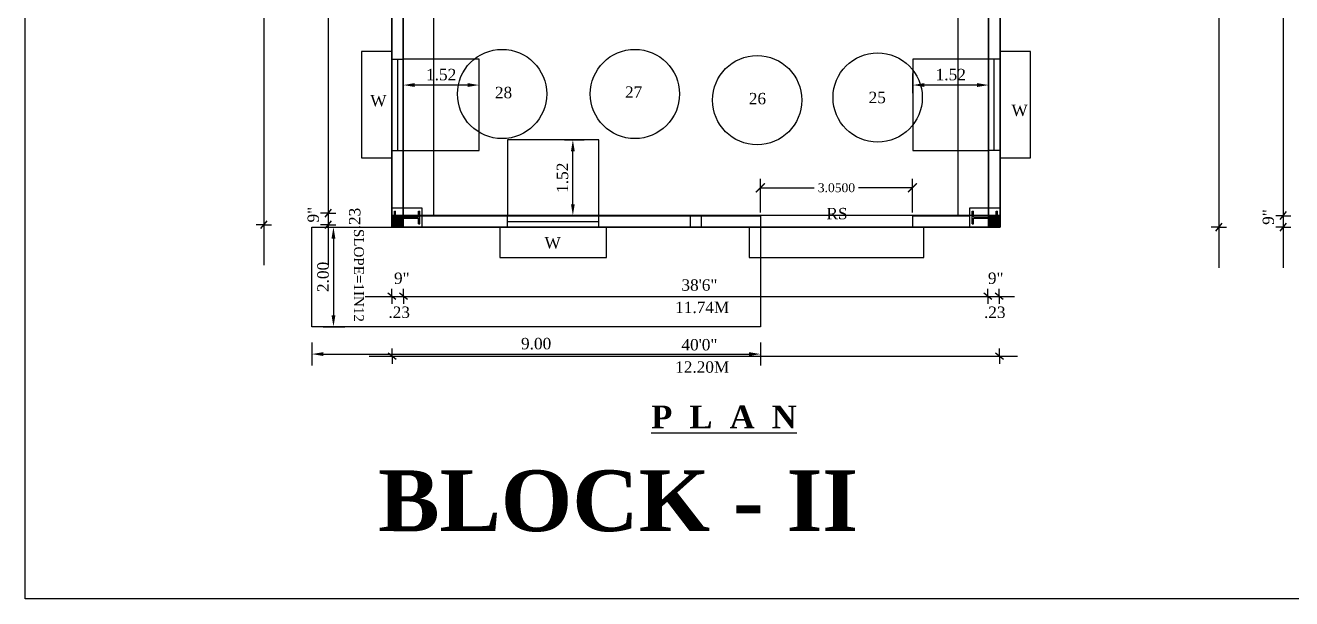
# Model space of a CAD drawing. Header units: metres. Extents: x -4258 to 185371, y -3317 to 113.
# Drawn here: x 4851.25 to 4876.65, y -630.53 to -619.03 of the extents above; entities that cross this region are included whole.
import ezdxf

# ---------------------------------------------------------------- set-up
doc = ezdxf.new("R2010")
doc.units = ezdxf.units.M
doc.header["$LTSCALE"] = 0.5
doc.header["$MEASUREMENT"] = 0
doc.linetypes.add('ACAD_ISO02W100', pattern=[15, 12, -3])
for name, color, linetype in [('BLK_2_DA_RAMP_1', 7, 'Continuous'), ('BLK_2_FLR_0_BLT_UP_AREA', 7, 'Continuous'), ('BLK_2_FLR_0_CARPET_AREA', 7, 'Continuous'), ('BLK_2_FLR_0_EXIT_WIDTH_DOOR', 2, 'Continuous'), ('BLK_2_FLR_0_REGULAR_ROOM_1', 7, 'Continuous'), ('BLK_2_FLR_0_ROOM_1_LIGHT_VENTILATION_1', 7, 'Continuous'), ('WORKSHOP_AREA', 7, 'Continuous')]:
    doc.layers.add(name, color=color, linetype=linetype)
doc.styles.get("Standard").update_dxf_attribs({"font": 'times.ttf'})
doc.dimstyles.get("Standard").update_dxf_attribs({"dimtxt": 0.23, "dimasz": 0.23, "dimexe": 0.23, "dimexo": 0.23, "dimgap": 0.09, "dimtad": 1, "dimzin": 0, "dimdsep": 46, "dimtxsty": 'Standard', "dimcen": 0.09, "dimadec": 0, "dimazin": 0, "dimtfac": 1, "dimtofl": 0, "dimtmove": 0, "dimatfit": 3, "dimfxl": 0, "dimtolj": 1, "dimtzin": 0, "dimarcsym": 0})
doc.dimstyles.new('STANDARD$0', dxfattribs={"dimscale": 0, "dimtxt": 9, "dimasz": 2, "dimexe": 2, "dimexo": 1, "dimgap": 0.5, "dimtad": 1, "dimdec": 1, "dimzin": 0, "dimdsep": 46, "dimlunit": 4, "dimtxsty": 'Standard', "dimblk1": 'ARCHTICK', "dimblk2": 'ARCHTICK', "dimsah": 1, "dimcen": 0, "dimdle": 1.5, "dimclrd": 1, "dimclre": 1, "dimclrt": 4, "dimadec": 0, "dimazin": 0, "dimtfac": 0.3, "dimtdec": 1, "dimtix": 1, "dimtmove": 0, "dimatfit": 3, "dimldrblk": 'ARCHTICK', "dimfxl": 0, "dimfrac": 2, "dimtolj": 1, "dimtzin": 0, "dimarcsym": 0})
pattern_1 = [(45, (39.6155837, -361.4845636), (-0.0022465371694, 0.0022465371694), [])]

# ---------------------------------------------------------------- blocks, each defined once
blk = doc.blocks.new('_ArchTick')
at = {"color": 0, "linetype": 'ByBlock', "const_width": 0.15}
blk.add_lwpolyline([(-0.5, -0.5), (0.5, 0.5)], dxfattribs=at)
blk = doc.blocks.new('*D563')
at = {"layer": 'BLK_2_FLR_0_EXIT_WIDTH_DOOR', "color": 0, "lineweight": -2}
for p, q in [((4865.997, -622.788), (4865.997, -622.112)), ((4869.047, -622.788), (4869.047, -622.112)), ((4865.997, -622.292), (4867.076, -622.292)), ((4869.047, -622.292), (4867.967, -622.292))]:
    blk.add_line(p, q, dxfattribs=at)
at = {"layer": 'Defpoints', "color": 0, "lineweight": -2}
for p in [(4869.047, -622.292), (4865.997, -622.851), (4869.047, -622.851)]:
    blk.add_point(p, dxfattribs=at)
at = {"layer": 'BLK_2_FLR_0_EXIT_WIDTH_DOOR', "color": 0, "lineweight": -2, "xscale": 0.18, "yscale": 0.18, "zscale": 0.18, "rotation": 180}
blk.add_blockref('_ArchTick', (4865.997, -622.292), dxfattribs=at)
at = {"layer": 'BLK_2_FLR_0_EXIT_WIDTH_DOOR', "color": 0, "lineweight": -2, "xscale": 0.18, "yscale": 0.18, "zscale": 0.18}
blk.add_blockref('_ArchTick', (4869.047, -622.292), dxfattribs=at)
at = {"layer": 'BLK_2_FLR_0_EXIT_WIDTH_DOOR', "color": 0, "insert": (4867.522, -622.292), "char_height": 0.18, "attachment_point": 5}
blk.add_mtext('\\A1;3.0500', dxfattribs=at)
blk = doc.blocks.new('*D600')
at = {"layer": 'BLK_2_FLR_0_ROOM_1_LIGHT_VENTILATION_1', "color": 0, "lineweight": -2}
for p, q in [((4862.069, -621.331), (4862.464, -621.331)), ((4862.234, -622.621), (4862.234, -621.561)), ((4862.069, -622.851), (4862.464, -622.851))]:
    blk.add_line(p, q, dxfattribs=at)
for points in [[(4862.196, -621.561), (4862.272, -621.561), (4862.234, -621.331)], [(4862.196, -622.621), (4862.272, -622.621), (4862.234, -622.851)]]:
    blk.add_solid(points, dxfattribs=at)
at = {"layer": 'Defpoints', "color": 0, "lineweight": -2}
for p in [(4861.839, -621.331), (4862.234, -621.331), (4861.839, -622.851)]:
    blk.add_point(p, dxfattribs=at)
at = {"layer": 'BLK_2_FLR_0_ROOM_1_LIGHT_VENTILATION_1', "color": 0, "lineweight": -2, "insert": (4862.027, -622.091), "char_height": 0.23, "attachment_point": 5, "rotation": 90}
blk.add_mtext('\\A1;1.52', dxfattribs=at)
blk = doc.blocks.new('*D604')
at = {"layer": 'BLK_2_FLR_0_ROOM_1_LIGHT_VENTILATION_1', "color": 0, "lineweight": -2}
for p, q in [((4869.055, -620.396), (4869.055, -620.001)), ((4870.575, -620.396), (4870.575, -620.001)), ((4870.345, -620.231), (4869.285, -620.231))]:
    blk.add_line(p, q, dxfattribs=at)
for points in [[(4869.285, -620.192), (4869.285, -620.269), (4869.055, -620.231)], [(4870.345, -620.192), (4870.345, -620.269), (4870.575, -620.231)]]:
    blk.add_solid(points, dxfattribs=at)
at = {"layer": 'Defpoints', "color": 0, "lineweight": -2}
for p in [(4869.055, -620.231), (4869.055, -620.626), (4870.575, -620.626)]:
    blk.add_point(p, dxfattribs=at)
at = {"layer": 'BLK_2_FLR_0_ROOM_1_LIGHT_VENTILATION_1', "color": 0, "lineweight": -2, "insert": (4869.815, -620.023), "char_height": 0.23, "attachment_point": 5, "rotation": 360}
blk.add_mtext('\\A1;1.52', dxfattribs=at)
blk = doc.blocks.new('*D605')
at = {"layer": 'BLK_2_FLR_0_ROOM_1_LIGHT_VENTILATION_1', "color": 0, "lineweight": -2}
for p, q in [((4858.832, -620.396), (4858.832, -620.001)), ((4860.352, -620.396), (4860.352, -620.001)), ((4860.122, -620.231), (4859.062, -620.231))]:
    blk.add_line(p, q, dxfattribs=at)
for points in [[(4859.062, -620.192), (4859.062, -620.269), (4858.832, -620.231)], [(4860.122, -620.192), (4860.122, -620.269), (4860.352, -620.231)]]:
    blk.add_solid(points, dxfattribs=at)
at = {"layer": 'Defpoints', "color": 0, "lineweight": -2}
for p in [(4858.832, -620.231), (4858.832, -620.626), (4860.352, -620.626)]:
    blk.add_point(p, dxfattribs=at)
at = {"layer": 'BLK_2_FLR_0_ROOM_1_LIGHT_VENTILATION_1', "color": 0, "lineweight": -2, "insert": (4859.592, -620.023), "char_height": 0.23, "attachment_point": 5, "rotation": 360}
blk.add_mtext('\\A1;1.52', dxfattribs=at)
blk = doc.blocks.new('*D566')
at = {"layer": 'BLK_2_DA_RAMP_1', "color": 0, "lineweight": -2}
for p, q in [((4856.997, -625.398), (4856.997, -625.858)), ((4865.997, -625.398), (4865.997, -625.858)), ((4857.227, -625.628), (4865.767, -625.628))]:
    blk.add_line(p, q, dxfattribs=at)
for points in [[(4857.227, -625.589), (4857.227, -625.666), (4856.997, -625.628)], [(4865.767, -625.589), (4865.767, -625.666), (4865.997, -625.628)]]:
    blk.add_solid(points, dxfattribs=at)
at = {"layer": 'Defpoints', "color": 0, "lineweight": -2}
for p in [(4856.997, -625.08), (4865.997, -625.08), (4865.997, -625.628)]:
    blk.add_point(p, dxfattribs=at)
at = {"layer": 'BLK_2_DA_RAMP_1', "color": 0, "insert": (4861.497, -625.42), "char_height": 0.23, "attachment_point": 5}
blk.add_mtext('\\A1;9.00', dxfattribs=at)
blk = doc.blocks.new('*D567')
at = {"layer": 'BLK_2_DA_RAMP_1', "color": 0, "lineweight": -2}
for p, q in [((4857.227, -623.08), (4857.661, -623.08)), ((4857.431, -623.31), (4857.431, -624.85)), ((4857.227, -625.08), (4857.661, -625.08))]:
    blk.add_line(p, q, dxfattribs=at)
for points in [[(4857.393, -623.31), (4857.47, -623.31), (4857.431, -623.08)], [(4857.393, -624.85), (4857.47, -624.85), (4857.431, -625.08)]]:
    blk.add_solid(points, dxfattribs=at)
at = {"layer": 'Defpoints', "color": 0, "lineweight": -2}
for p in [(4856.997, -623.08), (4856.997, -625.08), (4857.431, -625.08)]:
    blk.add_point(p, dxfattribs=at)
at = {"layer": 'BLK_2_DA_RAMP_1', "color": 0, "insert": (4857.224, -624.08), "char_height": 0.23, "attachment_point": 5, "rotation": 90}
blk.add_mtext('\\A1;2.00', dxfattribs=at)

msp = doc.modelspace()

# ---------------------------------------------------------------- hatches: boundary and pattern name
at = {"linetype": 'ByBlock'}
h = msp.add_hatch(dxfattribs=at)
h.set_pattern_fill('ANSI31', color=0, scale=0.025417, style=0)
h.set_pattern_definition(pattern_1)
h.paths.add_polyline_path([(4858.60349, -623.0794), (4858.83224, -623.0794), (4858.83224, -622.85065), (4858.60349, -622.85065)])
h = msp.add_hatch(dxfattribs=at)
h.set_pattern_fill('ANSI31', color=0, scale=0.025417, style=0)
h.set_pattern_definition(pattern_1)
h.paths.add_polyline_path([(4870.57474, -623.0794), (4870.80349, -623.0794), (4870.80349, -622.85065), (4870.57474, -622.85065)])

# ---------------------------------------------------------------- linework, layer by layer
at = {"color": 0, "linetype": 'ByBlock'}
for p, q in [((4875.19495, -596.79593), (4875.19495, -623.89441)), ((4876.48701, -596.81046), (4876.48701, -623.89441)), ((4856.03485, -604.21086), (4856.03485, -623.84721)), ((4857.3269, -604.29402), (4857.3269, -623.84721)), ((4858.60349, -604.77989), (4858.60349, -623.07989)), ((4858.83224, -604.77989), (4858.83224, -623.07989)), ((4870.57474, -623.07989), (4870.57474, -604.77989)), ((4870.57474, -623.07989), (4870.57474, -604.77989)), ((4870.80349, -623.07989), (4870.80349, -604.77989)), ((4858.60349, -619.71103), (4858.60349, -619.55853)), ((4858.60349, -619.71103), (4858.83224, -619.71103)), ((4858.71787, -619.71103), (4858.71787, -621.54103)), ((4870.80349, -619.71103), (4870.57474, -619.71103)), ((4870.68912, -621.54103), (4870.68912, -619.71103)), ((4858.60349, -621.54103), (4858.83224, -621.54103)), ((4870.80349, -621.54103), (4870.57474, -621.54103)), ((4870.80349, -621.54103), (4870.80349, -621.69353)), ((4858.60349, -622.85114), (4865.99657, -622.85114)), ((4858.65312, -622.89849), (4858.65312, -622.7587)), ((4858.65312, -622.7587), (4858.67854, -622.7587)), ((4858.65312, -623.01286), (4858.65312, -622.89849)), ((4858.67854, -622.87307), (4858.67854, -622.7587)), ((4858.67854, -622.87307), (4859.13604, -622.87307)), ((4858.67854, -622.89849), (4859.13604, -622.89849)), ((4858.67854, -623.01286), (4858.67854, -622.89849)), ((4858.83224, -622.85114), (4864.04266, -622.85114)), ((4859.13604, -622.87307), (4859.13604, -622.7587)), ((4859.13604, -622.7587), (4859.16145, -622.7587)), ((4859.13604, -623.01286), (4859.13604, -622.89849)), ((4859.16145, -622.89849), (4859.16145, -622.7587)), ((4859.16145, -623.01286), (4859.16145, -622.89849)), ((4860.92388, -623.07989), (4860.92388, -622.85114)), ((4862.75388, -623.07989), (4862.75388, -622.85114)), ((4865.99657, -622.8509), (4865.99657, -623.07989)), ((4869.04657, -622.8509), (4869.04657, -623.07989)), ((4869.04657, -622.85114), (4870.19349, -622.85114)), ((4870.24312, -622.89849), (4870.24312, -622.7587)), ((4870.24312, -622.7587), (4870.26854, -622.7587)), ((4870.24312, -623.01286), (4870.24312, -622.89849)), ((4870.26854, -622.87307), (4870.26854, -622.7587)), ((4870.26854, -622.87307), (4870.72604, -622.87307)), ((4870.26854, -622.89849), (4870.72604, -622.89849)), ((4870.26854, -623.01286), (4870.26854, -622.89849)), ((4870.72604, -622.87307), (4870.72604, -622.7587)), ((4870.72604, -622.7587), (4870.75145, -622.7587)), ((4870.72604, -623.01286), (4870.72604, -622.89849)), ((4870.75145, -622.89849), (4870.75145, -622.7587)), ((4870.75145, -623.01286), (4870.75145, -622.89849)), ((4858.60349, -623.07989), (4870.80349, -623.0794)), ((4858.65312, -623.01286), (4858.67854, -623.01286)), ((4859.13604, -623.01286), (4859.16145, -623.01286)), ((4860.92388, -623.07989), (4860.77138, -623.07989)), ((4860.92388, -622.96552), (4862.75388, -622.96552)), ((4865.07839, -623.07989), (4864.84964, -623.07989)), ((4870.24312, -623.01286), (4870.26854, -623.01286)), ((4870.72604, -623.01286), (4870.75145, -623.01286)), ((4858.06597, -624.47024), (4871.09517, -624.47024)), ((4858.1496, -625.6707), (4871.15192, -625.6707))]:
    msp.add_line(p, q, dxfattribs=at)
at = {"color": 0, "linetype": 'ACAD_ISO02W100'}
for p, q in [((4858.60349, -619.55853), (4857.99349, -619.55853)), ((4857.99349, -619.55853), (4857.99349, -621.69353)), ((4871.41349, -619.55853), (4870.80349, -619.55853)), ((4871.41349, -621.69353), (4871.41349, -619.55853)), ((4857.99349, -621.69353), (4858.60349, -621.69353)), ((4870.80349, -621.69353), (4871.41349, -621.69353)), ((4860.77138, -623.07989), (4860.77138, -623.68989)), ((4862.90638, -623.68989), (4862.90638, -623.07989)), ((4865.76782, -623.07989), (4865.76782, -623.68989)), ((4869.27532, -623.68989), (4869.27532, -623.07989)), ((4860.77138, -623.68989), (4862.90638, -623.68989)), ((4865.76782, -623.68989), (4869.27532, -623.68989))]:
    msp.add_line(p, q, dxfattribs=at)
at = {"color": 0}
for p, q in [((4857.3269, -622.80394), (4857.1744, -622.80394)), ((4857.26501, -622.8829), (4857.39045, -622.72287)), ((4857.3269, -622.80394), (4857.4794, -622.80394)), ((4876.48701, -622.85114), (4876.33451, -622.85114)), ((4876.42511, -622.93011), (4876.55055, -622.77008)), ((4876.48701, -622.85114), (4876.63951, -622.85114)), ((4856.03485, -623.03269), (4855.88235, -623.03269)), ((4855.97295, -623.11165), (4856.09839, -622.95162)), ((4856.03485, -623.03269), (4856.18735, -623.03269)), ((4857.3269, -623.03269), (4857.1744, -623.03269)), ((4857.26501, -623.11165), (4857.39045, -622.95162)), ((4857.3269, -623.03269), (4857.4794, -623.03269)), ((4875.19495, -623.07989), (4875.04245, -623.07989)), ((4875.13305, -623.15886), (4875.25849, -622.99883)), ((4875.19495, -623.07989), (4875.34745, -623.07989)), ((4876.48701, -623.07989), (4876.33451, -623.07989)), ((4876.42511, -623.15886), (4876.55055, -622.99883)), ((4876.48701, -623.07989), (4876.63951, -623.07989)), ((4858.68351, -624.53296), (4858.52348, -624.40752)), ((4858.68351, -624.53296), (4858.52348, -624.40752)), ((4858.60349, -624.47024), (4858.60349, -624.31774)), ((4858.60349, -624.47024), (4858.60349, -624.31774)), ((4858.91415, -624.53296), (4858.75412, -624.40752)), ((4858.91415, -624.53296), (4858.75412, -624.40752)), ((4858.83413, -624.47024), (4858.83413, -624.31774)), ((4858.83413, -624.47024), (4858.83413, -624.31774)), ((4870.63993, -624.53296), (4870.4799, -624.40752)), ((4870.63993, -624.53296), (4870.4799, -624.40752)), ((4870.55992, -624.47024), (4870.55992, -624.31774)), ((4870.55992, -624.47024), (4870.55992, -624.31774)), ((4870.86868, -624.53296), (4870.70865, -624.40752)), ((4870.86868, -624.53296), (4870.70865, -624.40752)), ((4870.78867, -624.47024), (4870.78867, -624.31774)), ((4870.78867, -624.47024), (4870.78867, -624.31774)), ((4858.60349, -624.47024), (4858.60349, -624.62274)), ((4858.60349, -624.47024), (4858.60349, -624.62274)), ((4858.83413, -624.47024), (4858.83413, -624.62274)), ((4858.83413, -624.47024), (4858.83413, -624.62274)), ((4870.55992, -624.47024), (4870.55992, -624.62274)), ((4870.55992, -624.47024), (4870.55992, -624.62274)), ((4870.78867, -624.47024), (4870.78867, -624.62274)), ((4870.78867, -624.47024), (4870.78867, -624.62274)), ((4858.6883, -625.73342), (4858.52827, -625.60798)), ((4858.6883, -625.73342), (4858.52827, -625.60798)), ((4858.60828, -625.6707), (4858.60828, -625.5182)), ((4858.60828, -625.6707), (4858.60828, -625.5182)), ((4858.60828, -625.6707), (4858.60828, -625.8232)), ((4858.60828, -625.6707), (4858.60828, -625.8232)), ((4870.87156, -625.73342), (4870.71154, -625.60798)), ((4870.87156, -625.73342), (4870.71154, -625.60798)), ((4870.79155, -625.6707), (4870.79155, -625.5182)), ((4870.79155, -625.6707), (4870.79155, -625.5182)), ((4870.79155, -625.6707), (4870.79155, -625.8232)), ((4870.79155, -625.6707), (4870.79155, -625.8232))]:
    msp.add_line(p, q, dxfattribs=at)
at = {"color": 0, "linetype": 'ByBlock'}
for points in [[(4851.24976, -564.57171), (4901.91885, -564.57171), (4901.91885, -630.53452), (4851.24976, -630.53452)], [(4858.60349, -623.0794), (4859.21349, -623.0794), (4859.21349, -622.69815), (4858.60349, -622.69815)], [(4858.60349, -623.0794), (4858.83224, -623.0794), (4858.83224, -622.85065), (4858.60349, -622.85065)], [(4864.58912, -623.07989), (4864.81787, -623.07989), (4864.81787, -622.85114), (4864.58912, -622.85114)], [(4870.19349, -623.0794), (4870.80349, -623.0794), (4870.80349, -622.69815), (4870.19349, -622.69815)], [(4870.57474, -623.0794), (4870.80349, -623.0794), (4870.80349, -622.85065), (4870.57474, -622.85065)]]:
    msp.add_lwpolyline(points, close=True, dxfattribs=at)
at = {"color": 1, "linetype": 'ByBlock'}
for centre in [(4860.8141, -620.41008), (4863.47866, -620.41008), (4868.34859, -620.48056), (4865.93137, -620.53354)]:
    msp.add_circle(centre, 0.89496, dxfattribs=at)
at = {"layer": 'BLK_2_DA_RAMP_1', "color": 1}
msp.add_lwpolyline([(4865.99657, -625.07989), (4856.99657, -625.07989), (4856.99657, -623.07989), (4865.99657, -623.07989)], close=True, dxfattribs=at)
at = {"layer": 'BLK_2_FLR_0_BLT_UP_AREA', "color": 48, "linetype": 'Continuous'}
msp.add_lwpolyline([(4858.60349, -604.77989), (4870.80349, -604.77989), (4870.80349, -623.07989), (4858.60349, -623.07989)], close=True, dxfattribs=at)
at = {"layer": 'BLK_2_FLR_0_CARPET_AREA', "color": 15, "lineweight": -2}
msp.add_lwpolyline([(4858.83224, -605.00864), (4870.57474, -605.00864), (4870.57474, -622.85065), (4858.83224, -622.85065)], close=True, dxfattribs=at)
at = {"layer": 'BLK_2_FLR_0_REGULAR_ROOM_1', "color": 4, "lineweight": -2}
msp.add_lwpolyline([(4858.83224, -605.00864), (4870.57474, -605.00864), (4870.57474, -622.85065), (4858.83224, -622.85065)], close=True, dxfattribs=at)
at = {"layer": 'BLK_2_FLR_0_ROOM_1_LIGHT_VENTILATION_1', "color": 4, "lineweight": -2}
for points in [[(4869.96474, -605.00864), (4870.57474, -605.00864), (4870.57474, -622.85065), (4869.96474, -622.85065)], [(4858.83224, -607.68864), (4859.44224, -607.68864), (4859.44104, -622.85114), (4858.83104, -622.85114)], [(4858.83224, -619.71103), (4858.83224, -621.54103), (4860.35224, -621.54103), (4860.35224, -619.71103)], [(4869.05474, -619.71103), (4869.05474, -621.54103), (4870.57474, -621.54103), (4870.57474, -619.71103)], [(4862.75388, -621.33065), (4860.92388, -621.33065), (4860.92388, -622.85065), (4862.75388, -622.85065)]]:
    msp.add_lwpolyline(points, close=True, dxfattribs=at)
at = {"layer": 'WORKSHOP_AREA', "lineweight": -2}
msp.add_lwpolyline([(4858.83224, -605.00864), (4870.57474, -605.00864), (4870.57474, -622.85065), (4858.83224, -622.85065)], close=True, dxfattribs=at)

# ---------------------------------------------------------------- texts
at = {"color": 0, "linetype": 'ByBlock', "char_height": 0.22875, "width": 4.6265148, "attachment_point": 1}
for s, insert in [('\\A1;          28', (4859.80722, -620.26661)), ('\\A1;          27', (4862.41726, -620.25777)), ('\\A1;          25', (4867.30416, -620.36539)), ('\\A1;          26', (4864.90043, -620.38822))]:
    msp.add_mtext(s, dxfattribs=dict(at, insert=insert))
at = {"color": 0, "attachment_point": 1}
for s, insert, char_height, width in [('\\A1;W', (4858.17008, -620.42953), 0.22875, 4.1329568), ('\\A1;W', (4871.0332, -620.6241), 0.22875, 4.1329568), ('\\A1;RS', (4867.32225, -622.69521), 0.22875, 4.1329568), ('\\A1;W', (4861.66526, -623.28234), 0.22875, 4.1329568), ('\\A1;9"', (4858.64558, -623.99267), 0.22875, 4.1329568), ('\\A1;38\'6"', (4864.41264, -624.12799), 0.22875, 4.1329568), ('\\A1;9"', (4870.55992, -623.99187), 0.22875, 4.1329568), ('\\A1;.23', (4858.53386, -624.67378), 0.22875, 4.1329568), ('\\A1;11.74M', (4864.28721, -624.57595), 0.22875, 4.1329568), ('\\A1;.23', (4870.4823, -624.67388), 0.22875, 4.1329568), ('\\A1;40\'0"', (4864.41264, -625.3253), 0.22875, 4.1329568), ('\\A1;12.20M', (4864.28721, -625.77325), 0.22875, 4.1329568), ('{\\fTimes New Roman|b1|i0|c0|p18;\\LP  L  A  N}', (4863.80678, -626.66013), 0.4575, 4.1329568), ('\\A1;{\\fTimes New Roman|b1|i0|c0|p18;BLOCK - II}', (4858.33087, -627.95975), 1.22, 16.5318271)]:
    msp.add_mtext(s, dxfattribs=dict(at, insert=insert, char_height=char_height, width=width))
at = {"color": 0, "char_height": 0.22875, "width": 4.1329568, "attachment_point": 1, "rotation": 90}
for s, insert in [('\\A1;9"', (4856.91093, -622.98827)), ('\\A1;.23', (4857.74304, -623.12479)), ('\\A1;9"', (4876.07103, -623.03547))]:
    msp.add_mtext(s, dxfattribs=dict(at, insert=insert))
at = {"layer": 'BLK_2_DA_RAMP_1', "color": 1, "insert": (4858.04258, -624.04994), "char_height": 0.2, "width": 2.4, "attachment_point": 2, "rotation": 270.000001}
msp.add_mtext('SLOPE=1IN12', dxfattribs=at)

# ---------------------------------------------------------------- dimensions: what is measured, and where the dimension line sits
at = {"layer": 'BLK_2_DA_RAMP_1', "color": 2}
dim = msp.add_linear_dim(base=(4857.43135, -625.07989), p1=(4856.99657, -623.07989), p2=(4856.99657, -625.07989), angle=90.000001, dimstyle='Standard', override={"dimscale": 1}, dxfattribs=at)
dim.commit()
dim.dimension.update_dxf_attribs({"geometry": '*D567', "text_midpoint": (4857.22403, -624.07989)})
at = {"layer": 'BLK_2_DA_RAMP_1', "color": 1}
dim = msp.add_linear_dim(base=(4865.99657, -625.62771), p1=(4856.99657, -625.07989), p2=(4865.99657, -625.07989), angle=0.000001, dimstyle='Standard', override={"dimscale": 1}, dxfattribs=at)
dim.commit()
dim.dimension.update_dxf_attribs({"geometry": '*D566', "text_midpoint": (4861.49657, -625.42039)})
at = {"layer": 'BLK_2_FLR_0_EXIT_WIDTH_DOOR', "color": 2}
dim = msp.add_aligned_dim(p1=(4865.99657, -622.8509), p2=(4869.04657, -622.8509), distance=0.55906, dimstyle='STANDARD$0', override={"dimscale": 1, "dimtxt": 0.18, "dimasz": 0.18, "dimexe": 0.18, "dimexo": 0.0625, "dimgap": 0.09, "dimtad": 0, "dimtih": 1, "dimtoh": 1, "dimdec": 4, "dimlunit": 2, "dimcen": 0.09, "dimdle": 0, "dimclrd": 0, "dimclre": 0, "dimclrt": 0, "dimtdec": 4, "dimtix": 0, "dimtofl": 0, "dimfrac": 0}, dxfattribs=at)
dim.commit()
dim.dimension.update_dxf_attribs({"geometry": '*D563', "text_midpoint": (4867.52157, -622.29184)})
at = {"layer": 'BLK_2_FLR_0_ROOM_1_LIGHT_VENTILATION_1', "color": 232, "lineweight": -2}
for p1, p2, picture, middle in [((4860.35224, -620.62603), (4858.83224, -620.62603), '*D605', (4859.59224, -620.02342)), ((4870.57474, -620.62603), (4869.05474, -620.62603), '*D604', (4869.81474, -620.02342)), ((4861.83888, -622.85065), (4861.83888, -621.33065), '*D600', (4862.02684, -622.09065))]:
    dim = msp.add_aligned_dim(p1=p1, p2=p2, distance=-0.39529, dimstyle='STANDARD$0', override={"dimscale": 1, "dimtxt": 0.23, "dimasz": 0.23, "dimexe": 0.23, "dimexo": 0.23, "dimgap": 0.09, "dimdec": 2, "dimlunit": 2, "dimsah": 0, "dimcen": 0.09, "dimdle": 0, "dimclrd": 0, "dimclre": 0, "dimclrt": 0, "dimtfac": 1, "dimtdec": 2, "dimtix": 0, "dimtofl": 0, "dimfxl": 0.23, "dimfxlon": 1, "dimfrac": 0}, dxfattribs=at)
    dim.commit()
    dim.dimension.update_dxf_attribs({"geometry": picture, "text_midpoint": middle})

doc.saveas('drawing.dxf')
